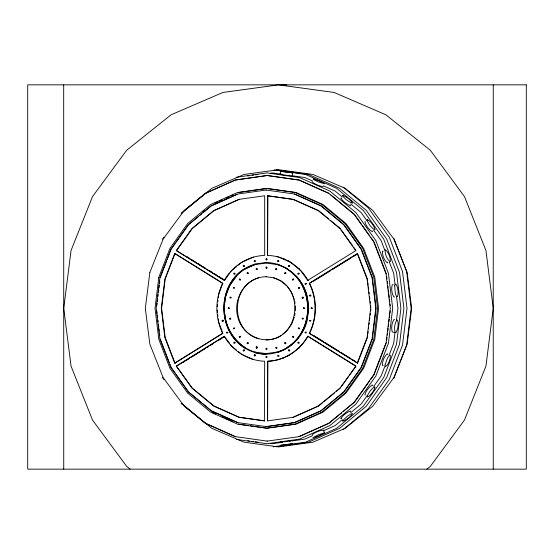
<?xml version="1.0" encoding="UTF-8"?>
<svg xmlns="http://www.w3.org/2000/svg" width="554" height="554" viewBox="0 0 554 554"><rect width="100%" height="100%" fill="white"/><g stroke="black" fill="none" stroke-linecap="round" stroke-linejoin="round"><path stroke-width="0.83" d="M372.731 231.018L372.413 231.704C368.874 229.605 365.792 225.693 364.857 221.669L365.148 221.496M156.796 305.773L157.107 303.225M157.315 301.521L157.627 298.966M157.938 296.418L158.146 294.714M158.458 292.166L158.769 289.61M158.977 287.914L159.289 285.358M159.497 283.662L159.808 281.107M217.182 306.708L217.473 304.278M217.77 301.854L217.971 300.233M218.269 297.81L218.56 295.386M224.204 307.491L224.612 304.139M224.813 302.463L225.533 296.605L229.73 285.677L236.413 276.301M280.054 174.413L280.649 171.255L292.699 172.903L292.318 176.04L280.054 174.413L281.861 174.503M294.707 315.683L295.005 313.225M295.303 310.773L295.303 305.87M307.359 319.346L308.703 308.322L307.359 297.304M367.627 335.8L367.42 337.518L357.891 362.302M367.842 334.083L368.154 331.507M368.465 328.931L368.68 327.213M368.992 324.637L369.199 322.92M369.518 320.344L369.83 317.767M370.148 315.191L370.356 313.474M370.674 310.898L370.882 309.18M386.678 340.184L386.983 337.67M387.288 335.156L387.495 333.473M387.8 330.96L388.112 328.446M388.312 326.77L388.624 324.256M388.929 321.736L389.233 319.222M389.441 317.546L389.746 315.032M389.954 313.356L390.258 310.842M395.03 332.262L393.672 343.369L389.386 354.518M396.498 320.295L397.959 308.322L396.498 296.355M350.682 411.442L350.516 410.916C346.749 412.46 342.926 415.133 340.793 418.609L341.617 418.609M254.591 355.987L254.923 354.671L254.21 354.989A0.72 0.706 -90 0 0 254.21 355.668L255.304 355.668A0.72 0.706 -90 0 0 255.304 354.989L254.923 354.671M256.537 348.182L256.862 346.866L256.149 347.185A0.72 0.706 -90 0 0 256.149 347.87L257.243 347.87A0.72 0.706 -90 0 0 257.243 347.185L256.862 346.866M276.044 269.736L276.37 268.42L275.663 268.738A0.72 0.706 -90 0 0 275.663 269.417L276.758 269.417A0.72 0.706 -90 0 0 276.758 268.738L276.37 268.42M278.046 261.689L278.371 260.373L277.665 260.692A0.72 0.706 -90 0 0 277.665 261.37L278.759 261.37A0.72 0.706 -90 0 0 278.759 260.692L278.371 260.373M387.821 262.097L387.329 262.894C384.102 260.255 382.239 255.352 382.426 251.211L383.25 251.211M160.224 277.706L166.622 261.059M167.232 259.473L169.365 253.926M169.974 252.34L171.193 249.168L175.182 243.573M175.514 253.545L174.697 253.545L164.857 279.133L161.29 308.322L164.857 337.518L174.697 363.105L175.514 363.105M218.664 294.576L222.653 283.371C214.98 298.911 214.98 317.74 222.653 333.279L221.122 328.48M294.312 317.255L291.681 324.111L287.484 329.997M307.255 320.191C302.075 342.829 277.845 359.345 254.965 352.614M309.312 333.279L357.579 363.105L309.312 333.279C316.978 317.74 316.978 298.911 309.312 283.371L357.579 253.545L309.312 283.371M309.624 333.279C317.297 317.74 317.297 298.911 309.624 283.371M357.261 363.105L367.101 337.518L370.668 308.322L367.101 279.133L357.261 253.545M386.367 342.697L374.054 374.726L370.626 379.545M384.795 366.471L381.117 376.027L373.631 386.547M393.804 378.5L406.664 345.066L411.151 308.322L406.664 271.585L393.804 238.151M243.511 351.042L244.148 349.865L243.282 350.114A0.72 0.706 -90 0 0 243.282 350.793L244.376 350.793A0.72 0.706 -90 0 0 244.376 350.114L244.148 349.865M247.382 343.826L248.012 342.649L247.146 342.898A0.72 0.706 -90 0 0 247.146 343.577L248.24 343.577A0.72 0.706 -90 0 0 248.24 342.898L248.012 342.649M284.957 273.711L285.587 272.533L284.721 272.783A0.72 0.706 -90 0 0 284.721 273.461L285.822 273.461A0.72 0.706 -90 0 0 285.822 272.783L285.587 272.533M288.821 266.495L289.451 265.318L288.592 265.567A0.72 0.706 -90 0 0 288.592 266.245L289.687 266.245A0.72 0.706 -90 0 0 289.687 265.567L289.451 265.318M323.183 430.223C320.565 429.952 314.014 432.722 312.096 434.814M324.471 432.896L318.848 435.908L312.989 437.646L318.612 434.634L324.471 432.896L323.349 429.973M162.495 239.169L163.963 237.105M176.179 242.167L188.644 224.668L198.394 216.614M176.304 250.547L191.954 228.573L213.636 210.652L238.885 199.385L264.687 195.77L264.687 255.422C247.929 255.858 232.493 265.941 224.259 280.372L176.304 250.547L224.578 280.372L229.467 273.503M176.622 250.547L192.273 228.573L213.955 210.652L239.203 199.385M230.45 272.132L231.427 270.754L236.53 266.536M234.003 273.184L233.899 273.323A0.72 0.706 -90 0 0 233.899 274.008L234.993 274.008A0.72 0.706 -90 0 0 234.993 273.323L234.003 273.184L234.896 274.147M239.466 279.071L239.363 279.216A0.72 0.706 -90 0 0 239.363 279.895L240.464 279.895A0.72 0.706 -90 0 0 240.457 279.216L239.466 279.071L240.36 280.033M292.609 336.326L292.505 336.465A0.72 0.706 -90 0 0 292.505 337.144L293.599 337.144A0.72 0.706 -90 0 0 293.599 336.465L292.609 336.326L293.502 337.289M298.073 342.213L297.976 342.351A0.72 0.706 -90 0 0 297.976 343.037L299.07 343.037A0.72 0.706 -90 0 0 299.07 342.351L298.073 342.213L298.966 343.175M308.516 336.278L307.705 336.278C299.513 350.606 284.23 360.675 267.589 361.229L267.589 420.881L267.907 361.229C284.548 360.675 299.832 350.606 308.017 336.278M349.616 375.03L355.973 366.104L340.004 388.077L318.321 405.999L293.073 417.266M341.299 386.706L348.639 376.401M369.643 380.917L354.463 402.232L343.612 411.206M367.136 395.66L361.146 404.074L350.73 412.682M234.003 343.175L234.896 342.213L233.899 342.351A0.72 0.706 -90 0 0 233.899 343.037L234.993 343.037A0.72 0.706 -90 0 0 234.993 342.351L234.896 342.213M239.466 337.289L240.36 336.326L239.363 336.465A0.72 0.706 -90 0 0 239.363 337.144L240.464 337.144A0.72 0.706 -90 0 0 240.457 336.465L240.36 336.326M292.609 280.033L293.502 279.071L292.505 279.216A0.72 0.706 -90 0 0 292.505 279.895L293.599 279.895A0.72 0.706 -90 0 0 293.599 279.216L293.502 279.071M298.073 274.147L298.966 273.184L297.976 273.323A0.72 0.706 -90 0 0 297.976 274.008L299.07 274.008A0.72 0.706 -90 0 0 299.07 273.323L298.966 273.184M181.144 213.332L205.368 193.311L235.097 180.043L267.007 175.514L298.911 180.043L328.64 193.311L354.172 214.419L373.763 241.918L386.076 273.953L390.279 308.322L386.076 342.697L373.763 374.726L354.172 402.232L328.64 423.339L298.911 436.607M181.435 213.332L205.659 193.311L235.388 180.043L267.291 175.514L299.202 180.043L328.931 193.311M203.096 211.58L204.412 210.492M199.696 215.534L201.642 213.927M202.944 212.854L211.393 205.866L237.098 194.399M237.811 265.477L241.641 262.312L253.531 257.008M243.511 265.318L243.282 265.567A0.72 0.706 -90 0 0 243.282 266.245L244.376 266.245A0.72 0.706 -90 0 0 244.376 265.567L243.511 265.318L244.148 266.495M244.861 268.614C216.988 285.684 216.988 330.967 244.861 348.037M247.382 272.533L247.146 272.783A0.72 0.706 -90 0 0 247.146 273.461L248.24 273.461A0.72 0.706 -90 0 0 248.24 272.783L247.382 272.533L248.012 273.711M282.775 334.166L287.02 330.648M284.957 342.649L284.721 342.898A0.72 0.706 -90 0 0 284.721 343.577L285.822 343.577A0.72 0.706 -90 0 0 285.822 342.898L284.957 342.649L285.587 343.826M287 347.552C314.527 330.69 314.527 285.961 287 269.099M288.821 349.865L288.592 350.114A0.72 0.706 -90 0 0 288.592 350.793L289.687 350.793A0.72 0.706 -90 0 0 289.687 350.114L288.821 349.865L289.451 351.042M298.474 348.535L299.756 347.476M322.47 402.834L318.64 405.999L293.391 417.266L267.589 420.881M323.744 401.782L334.581 392.821M336.5 391.242L340.322 388.077M341.693 412.785L328.931 423.339L299.202 436.607L267.007 441.136M342.275 419.669L335.115 425.59L323.46 430.79M343.085 429.641L368.424 408.693L389.365 379.296L402.529 345.066L407.017 308.322L402.529 271.585L389.365 237.354L368.424 207.958L343.134 187.051M426.836 469.155L430.347 466.35L464.481 420.064L485.934 366.166L493.247 308.322L485.934 250.484L464.481 196.587L430.347 150.3L385.868 114.782L334.076 92.456L278.496 84.845L222.909 92.456L171.117 114.782L126.637 150.3L92.511 196.587L71.057 250.484L63.738 308.322L71.057 366.166L92.511 420.064L126.637 466.35L130.155 469.155M174.697 363.105L222.653 333.279M278.745 257.008L290.635 262.312L300.85 270.754L307.705 280.372L355.973 250.547L353.528 247.112M222.971 333.279L175.016 363.105L165.175 337.518L161.609 308.322L165.175 279.133L175.016 253.545L222.971 283.371M226.697 332.926L227.791 332.248L226.697 332.248A0.72 0.706 -90 0 0 226.697 332.926L227.791 332.926A0.72 0.706 -90 0 0 227.791 332.248M233.393 328.764L234.487 328.079L233.393 328.079A0.72 0.706 -90 0 0 233.393 328.764L234.487 328.764A0.72 0.706 -90 0 0 234.487 328.079M298.481 288.281L299.576 287.595L298.481 287.595A0.72 0.706 -90 0 0 298.481 288.281L299.576 288.281A0.72 0.706 -90 0 0 299.576 287.595M305.171 284.112L306.265 283.433L305.171 283.433A0.72 0.706 -90 0 0 305.171 284.112L306.265 284.112A0.72 0.706 -90 0 0 306.265 283.433M176.304 366.104L192.273 388.077L213.955 405.999L239.203 417.266L264.687 420.881L238.885 417.266L213.636 405.999L191.954 388.077L176.304 366.104L224.259 336.278L229.467 343.148M176.622 366.104L224.578 336.278M182.931 362.489L185.112 361.132M186.566 360.232L189.475 358.417M191.649 357.067L196.739 353.902M198.194 352.995L201.095 351.188M202.549 350.287L205.458 348.48M206.912 347.573L208.359 346.672M209.814 345.765L212.722 343.958M218.532 340.343L224.349 336.728M313.758 281.113L315.212 280.213M316.666 279.306L330.468 270.719M332.649 269.362L350.814 258.067M352.995 256.71L356.624 254.452M394.635 296.958L393.804 296.958C391.761 293.378 391.034 288.592 392.301 284.645L393.125 284.645M395.591 332.635L396.034 332.421C398.077 328.841 398.804 324.055 397.537 320.101L396.712 320.101C394.663 323.681 393.942 328.467 395.203 332.421L395.591 332.635L392.301 332.005C391.034 328.058 391.761 323.273 393.804 319.686L394.635 319.686M214.814 203.089L217.971 201.684M219.55 200.977L221.919 199.925M225.866 198.159L229.024 196.753M231.392 195.694L232.971 194.987M254.591 260.373L254.21 260.692A0.72 0.706 -90 0 0 254.21 261.37L255.304 261.37A0.72 0.706 -90 0 0 255.304 260.692L254.591 260.373L254.923 261.689M255.124 264.029C208.172 278.253 216.012 352.801 266.142 354.179M244.958 269.099L255.096 264.577L266.142 263.032M255.262 264.577C214.1 276.598 214.1 340.108 255.262 352.074M256.592 268.42L256.211 268.738A0.72 0.706 -90 0 0 256.211 269.417L257.305 269.417A0.72 0.706 -90 0 0 257.305 268.738L256.592 268.42L256.924 269.736M258.711 277.824C230.346 285.559 230.346 331.084 258.711 338.819M280.954 335.669C264.556 346.305 241.523 335.142 237.673 316.5C232.645 298.121 246.461 276.515 266.301 276.751M266.322 348.265L265.934 348.584A0.72 0.706 -90 0 0 265.934 349.262L267.028 349.262A0.72 0.706 -90 0 0 267.028 348.584L266.322 348.265L266.647 349.581M276.211 347.282L275.823 347.6A0.72 0.706 -90 0 0 275.823 348.279L276.917 348.279A0.72 0.706 -90 0 0 276.917 347.6L276.211 347.282L276.536 348.598M266.322 356.333L265.934 356.651A0.72 0.706 -90 0 0 265.934 357.33L267.028 357.33A0.72 0.706 -90 0 0 267.028 356.651L266.322 356.333L266.647 357.649M276.862 352.074C318.017 340.149 318.017 276.501 276.862 264.577M276.993 352.614C308.779 343.487 318.446 299.167 296.078 275.899M282.533 358.32L284.022 357.655M286.993 356.326L289.223 355.336M312.574 435.645L304.804 439.114L291.965 440.936M383.25 365.439L382.426 365.439C382.239 361.298 384.102 356.395 387.329 353.757L387.821 354.553M292.11 440.693L280.054 442.237L281.861 442.147M312.096 181.837C314.014 183.928 320.565 186.698 323.183 186.428M222.112 320.988C224.155 321.32 222.957 319.429 222.175 320.475A0.72 0.706 -90 0 0 222.112 320.988L222.556 321.472L223.269 321.154A0.72 0.706 -90 0 0 223.331 320.634M229.578 318.834C231.62 319.166 230.422 317.276 229.64 318.315A0.72 0.706 -90 0 0 229.578 318.834L230.021 319.319L230.734 319A0.72 0.706 -90 0 0 230.796 318.481M302.172 297.879C304.215 298.211 303.017 296.321 302.235 297.359A0.72 0.706 -90 0 0 302.172 297.879L302.616 298.357L303.329 298.045A0.72 0.706 -90 0 0 303.391 297.526M309.638 295.725C311.68 296.058 310.482 294.167 309.7 295.206A0.72 0.706 -90 0 0 309.638 295.725L310.081 296.203L310.794 295.884A0.72 0.706 -90 0 0 310.856 295.372M247.735 175.95L249.314 175.646M289.264 441.206L290.531 441.005M236.191 177.294L267.007 172.917L299.534 177.536L329.845 191.061L355.876 212.577L375.854 240.623L388.409 273.281L392.689 308.322L388.409 343.369L375.854 376.027L355.876 404.074L329.845 425.59L299.534 439.114L267.007 443.733L236.191 439.357M270.56 173.16L272.27 172.917L282.547 174.378M238.49 192.522L267.291 188.443L296.092 192.522L322.934 204.502L345.98 223.553L363.666 248.379L374.781 277.298L378.576 308.322L374.781 339.353L363.666 368.265L345.98 393.098L322.934 412.148L296.092 424.129L267.291 428.207L250.353 425.804M266.301 190.015L237.555 194.052L211.074 205.866L188.332 224.668L170.881 249.168L159.905 277.706L156.166 308.322L159.905 338.944L170.881 367.482L188.332 391.983L211.074 410.784L237.555 422.598L266.301 426.635L294.721 422.598L321.202 410.784L343.951 391.983L361.402 367.482L372.371 338.944L376.111 308.322L372.371 277.706L361.402 249.168L343.951 224.668L321.202 205.866L294.721 194.052L265.982 190.015M266.481 258.69L265.934 259.03A0.72 0.706 -90 0 0 265.934 259.708L267.028 259.708A0.72 0.706 -90 0 0 267.028 259.03L266.481 258.69L266.481 260.048M254.965 264.029L266.142 262.471M266.481 267.014L265.934 267.353A0.72 0.706 -90 0 0 265.934 268.039L267.028 268.039A0.72 0.706 -90 0 0 267.028 267.353L266.481 267.014L266.481 268.378M265.982 339.9C300.06 339.616 305.669 286.917 273.565 277.824M265.982 353.618L277.021 352.074M265.982 426.635L294.403 422.598L320.891 410.784L343.632 391.983L361.083 367.482L372.053 338.944L375.792 308.322L372.053 277.706L361.083 249.168L343.632 224.668L320.891 205.866L294.403 194.052M282.547 442.272L272.27 443.733L270.56 443.484M273.129 446.794L305.566 442.196L336.597 428.346L363.237 406.324L383.68 377.62L396.532 344.193L400.916 308.322L396.532 272.457L383.68 239.03L363.237 210.326L336.597 188.305L305.566 174.455L273.981 169.974M276.972 446.676L308.557 442.196L339.581 428.346L366.229 406.324L386.671 377.62L399.524 344.193L403.908 308.322L399.524 272.457L386.671 239.03L366.229 210.326L339.581 188.305L308.557 174.455L276.114 169.856M252.056 175.223L253.642 175.009M292.699 172.903L280.442 171.283M284.611 441.843L286.203 441.642M255.235 174.808L257.984 174.503M281.965 84.928L282.658 84.928M308.017 280.372C299.783 265.941 284.347 255.858 267.589 255.422L267.589 195.77L293.391 199.385L318.64 210.652L328.494 218.795M267.589 255.422L267.907 195.77M307.705 280.372L308.516 280.372M286.674 85.046L281.037 84.9L284.77 85.046M257.984 442.147L255.235 441.843M252.056 441.42L253.642 441.642M291.965 175.715L304.804 177.536L312.574 180.999M267.589 195.77L293.073 199.385L318.321 210.652L340.004 228.573L355.654 250.547M276.37 256.55L277.963 256.779M265.982 262.471C285.594 262.714 302.629 277.706 307.255 296.459M265.982 263.032L277.021 264.577M265.982 276.751L273.884 277.824L280.954 280.982L287.02 285.996M255.096 352.074L266.142 353.618M238.49 424.129L248.656 425.569M267.291 441.136L235.097 436.607L205.368 423.339L181.144 403.319M249.314 441.005L247.735 440.693M341.617 198.041L340.793 198.041C342.926 201.518 346.749 204.191 350.516 205.735L350.682 205.209M323.46 185.86L335.115 191.061L342.275 196.982M282.533 258.33L284.763 259.327M287.734 260.657L289.971 261.647M277.159 264.029L287.422 268.614M241.641 354.338L253.531 359.643M237.874 422.598L211.393 410.784L202.944 403.797M212.445 412.501L215.603 413.907M221.919 416.726L224.287 417.785M225.866 418.492L229.024 419.897M230.602 420.604L232.971 421.656M235.388 436.607L205.659 423.339L181.435 403.319M365.148 395.154L364.857 394.974C365.792 390.958 368.874 387.045 372.413 384.947L372.731 385.632M186.566 256.419L189.475 258.226M190.922 259.133L193.831 260.941M195.285 261.848L196.739 262.748M198.194 263.656L201.095 265.463M202.549 266.363L205.458 268.171M209.087 270.428L212.722 272.693M214.176 273.593L217.085 275.4M218.532 276.308L223.622 279.472M313.758 335.537L323.204 341.409M325.385 342.767L339.187 351.354M341.368 352.711L343.549 354.068M345.003 354.969L350.814 358.583M352.995 359.941L355.176 361.298M308.744 336.728L355.246 365.654M174.697 253.545L222.653 283.371M307.705 336.278L355.654 366.104M350.73 203.969L361.146 212.577L367.136 220.991M330.897 194.932L354.463 214.419L361.319 224.045M330.468 220.43L340.322 228.573M298.474 268.115L299.756 269.175M245.117 347.552C234.017 340.017 225.831 327.726 224.813 314.187M236.53 350.114L231.427 345.897L230.45 344.519M238.449 351.7L241.004 353.812M201.642 402.723L188.644 391.983L176.179 374.476M373.631 230.104L381.117 240.623L384.795 250.179M362.295 225.416L369.643 235.734M370.626 237.105L374.054 241.918L386.367 273.953M341.299 229.945L352.552 245.741M287.484 286.653L291.681 292.54M224.259 336.278C232.493 350.71 247.929 360.793 264.687 361.229L264.376 420.881M175.182 373.077L171.193 367.482L169.974 364.31M162.495 377.482L163.963 379.545M389.386 262.125L393.672 273.281L395.03 284.389M357.891 254.348L367.42 279.133L367.627 280.85M291.972 293.301L292.851 295.587M293.142 296.348L294.312 299.389M218.664 322.075L220.817 327.684M160.224 338.944L169.365 362.725M256.537 346.866L256.862 348.182M254.591 354.671L254.923 355.987M386.678 276.467L386.983 278.981M387.288 281.494L387.495 283.177M387.8 285.691L388.112 288.205M388.312 289.881L388.624 292.394M388.825 294.07L389.233 297.429M389.441 299.105L389.746 301.618M390.058 304.132L390.258 305.808M367.842 282.568L368.154 285.144M368.362 286.861L368.68 289.437M368.992 292.013L369.199 293.731M369.518 296.307L369.83 298.883M370.148 301.459L370.356 303.177M370.674 305.753L370.882 307.463M294.707 300.967L295.005 303.419M224.204 309.16L224.612 312.511M217.182 309.942L217.473 312.366M217.77 314.797L217.971 316.417M218.269 318.841L218.56 321.265M156.796 310.877L157.107 313.425M157.315 315.129L157.627 317.684M157.938 320.233L158.146 321.936M158.458 324.485L158.769 327.04M158.977 328.737L159.289 331.292M159.497 332.989L159.808 335.544M493.247 84.845L493.247 469.155M266.481 348.244L266.481 349.602M266.481 356.312L266.481 357.669M63.689 84.845L63.738 469.155M385.009 365.107L385.473 366.852C388.7 364.213 390.556 359.311 390.376 355.169L388.936 355.765L387.509 357.939L385.009 365.107M367.184 219.751C368.119 223.768 371.201 227.68 374.739 229.778L375.03 229.605C374.095 225.589 371.014 221.676 367.475 219.578L367.184 219.751M394.69 285.885L395.376 293.578L396.249 295.912L397.149 296.764L397.537 296.549C398.804 292.595 398.077 287.81 396.034 284.23L395.203 284.23L394.69 285.885M158.811 277.298L155.016 308.322L158.811 339.353L169.926 368.265L187.612 393.098L210.659 412.148L237.5 424.129L266.301 428.207L295.102 424.129L321.936 412.148L344.983 393.098L362.669 368.265L373.784 339.353L377.579 308.322L373.784 277.298L362.669 248.379L344.983 223.553L321.936 204.502L295.102 192.522L266.301 188.443L237.5 192.522L210.659 204.502L187.612 223.553L169.926 248.379L158.811 277.298M149.85 272.457L145.314 308.322L149.85 344.193L163.153 377.62L184.323 406.324L211.905 428.346L244.023 442.196L278.496 446.919L312.962 442.196L345.08 428.346L372.669 406.324L393.832 377.62L407.135 344.193L411.67 308.322L407.135 272.457L393.832 239.03L372.669 210.326L345.08 188.305L312.962 174.455L278.496 169.732L244.023 174.455L211.905 188.305L184.323 210.326L163.153 239.03L149.85 272.457M342.663 420.728L342.829 421.248C346.589 419.703 350.419 417.03 352.552 413.554L350.869 413.949L347.247 416.324L342.663 420.728M385.134 250.006C384.954 254.148 386.81 259.05 390.037 261.682L390.376 261.481C390.556 257.34 388.7 252.437 385.473 249.799L385.134 250.006M367.406 395.577L367.475 397.073C371.014 394.974 374.095 391.062 375.03 387.045L374.739 386.872C371.339 388.638 369.151 392.267 367.406 395.577M233.497 287.457L233.393 287.595A0.72 0.706 -90 0 0 233.393 288.281L234.487 288.281A0.72 0.706 -90 0 0 234.487 287.595L233.497 287.457M230.139 297.152L230.035 297.297A0.72 0.706 -90 0 0 230.035 297.976L231.136 297.976A0.72 0.706 -90 0 0 231.136 297.297L230.139 297.152M228.463 307.699L228.359 307.837A0.72 0.706 -90 0 0 228.359 308.523L229.453 308.523A0.72 0.706 -90 0 0 229.453 307.837L228.463 307.699M303.613 307.699L303.516 307.837A0.72 0.706 -90 0 0 303.516 308.523L304.61 308.523A0.72 0.706 -90 0 0 304.61 307.837L303.613 307.699M302.332 318.176L302.235 318.315A0.72 0.706 -90 0 0 302.235 319L303.329 319A0.72 0.706 -90 0 0 303.329 318.315L302.332 318.176M311.341 307.699L311.244 307.837A0.72 0.706 -90 0 0 311.244 308.523L312.338 308.523A0.72 0.706 -90 0 0 312.338 307.837L311.341 307.699M277.928 355.502L277.824 355.647A0.72 0.706 -90 0 0 277.824 356.326L278.918 356.326A0.72 0.706 -90 0 0 278.918 355.647L277.928 355.502M298.578 327.94L298.481 328.079A0.72 0.706 -90 0 0 298.481 328.764L299.576 328.764A0.72 0.706 -90 0 0 299.576 328.079L298.578 327.94M309.797 320.33L309.7 320.475A0.72 0.706 -90 0 0 309.7 321.154L310.794 321.154A0.72 0.706 -90 0 0 310.794 320.475L309.797 320.33M305.275 332.102L305.171 332.248A0.72 0.706 -90 0 0 305.171 332.926L306.265 332.926A0.72 0.706 -90 0 0 306.265 332.248L305.275 332.102M342.829 195.396L342.573 195.534C344.713 199.011 348.535 201.684 352.302 203.228L352.552 203.096C350.419 199.62 346.589 196.94 342.829 195.396M280.643 445.284L292.699 443.747L280.643 445.284M313.218 178.914L313.702 179.641L318.612 182.017L324.471 183.755L318.848 180.743L313.218 178.914M526.3 84.845L27.7 84.845L27.7 469.155L526.3 469.155L526.3 84.845"/></g></svg>
